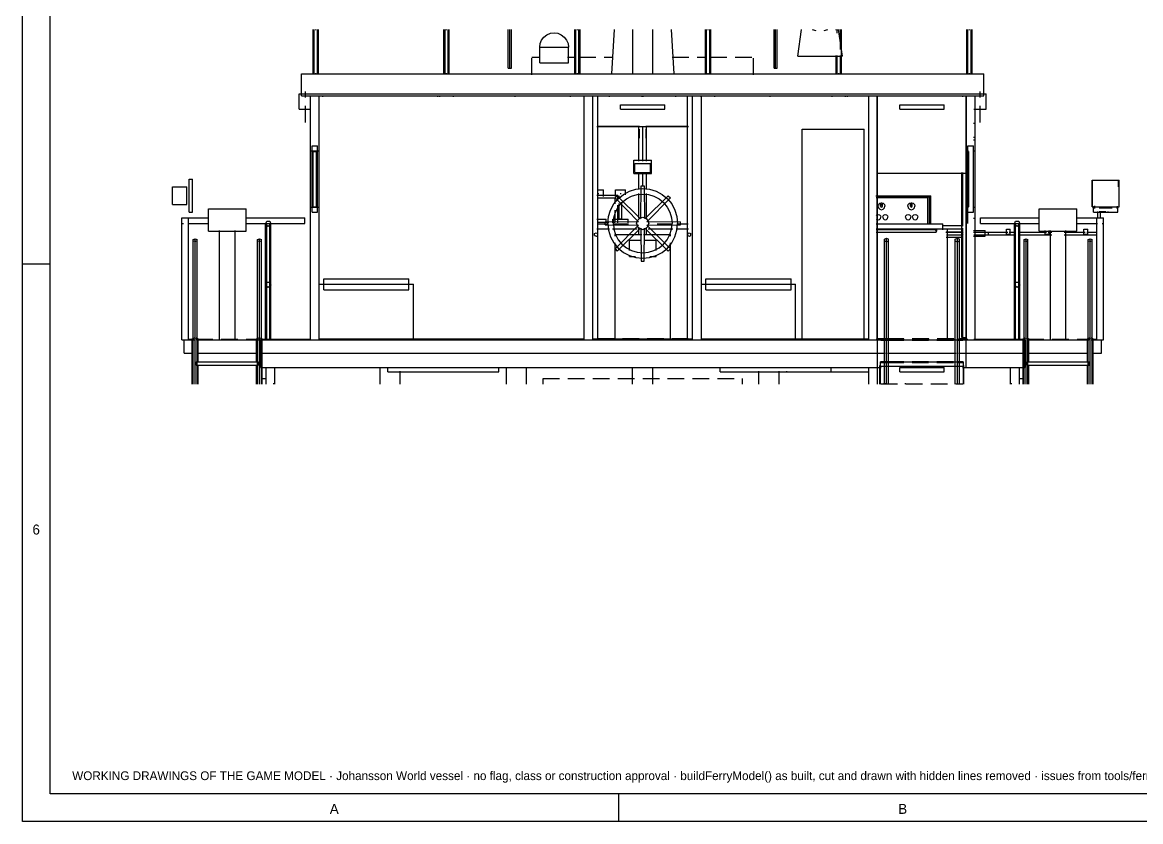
# Model space of a CAD drawing. Extents: x 5 to 836, y 5 to 589.
# Drawn here: x 5 to 206.9, y 5 to 149.3 of the extents above; entities that cross this region are included whole.
import ezdxf
from ezdxf.enums import TextEntityAlignment as Align

# ---------------------------------------------------------------- set-up
doc = ezdxf.new("R2010")
doc.units = 0
doc.linetypes.add('DASHED', pattern=[4.5, 3, -1.5])
for name, color, linetype in [('CUT', 7, 'CONTINUOUS'), ('DETAIL', 8, 'CONTINUOUS'), ('FRAME', 7, 'CONTINUOUS'), ('MARKING', 4, 'DASHED'), ('MARKUP-TEXT', 1, 'CONTINUOUS'), ('OUTLINE', 7, 'CONTINUOUS'), ('TEXT', 7, 'CONTINUOUS'), ('THIN', 7, 'CONTINUOUS')]:
    doc.layers.add(name, color=color, linetype=linetype)

msp = doc.modelspace()

# ---------------------------------------------------------------- linework, layer by layer
at = {"layer": 'CUT'}
for p, q in [((55.4, 136), (55.4, 140)), ((55.4, 140), (178.6, 140)), ((178.6, 136), (178.6, 140)), ((55.4, 136), (178.6, 136)), ((57, 126.08), (57, 136)), ((58.6, 126.08), (58.6, 136)), ((106.4, 92), (106.4, 136)), ((108, 92), (108, 136)), ((126, 92), (126, 136)), ((127.6, 92), (127.6, 136)), ((157.8, 92), (157.8, 136)), ((159.4, 84), (159.4, 136)), ((175.4, 87), (175.4, 136)), ((177, 92), (177, 136)), ((113, 133.6), (113, 134.4)), ((113, 134.4), (121, 134.4)), ((113, 133.6), (121, 133.6)), ((121, 133.6), (121, 134.4)), ((57, 126.08), (58.6, 126.08)), ((57.3, 126), (57.3, 127)), ((57.3, 127), (58.3, 127)), ((57.3, 126), (58.3, 126)), ((57.5, 116), (57.5, 126)), ((58.1, 116), (58.1, 126)), ((58.3, 126), (58.3, 127)), ((57, 92), (57, 115.92)), ((57, 115.92), (58.6, 115.92)), ((57.3, 116), (58.3, 116)), ((57.3, 115), (57.3, 116)), ((58.3, 115), (58.3, 116)), ((58.6, 92), (58.6, 115.92)), ((48.92, 112.85), (49.11, 113.4)), ((49.11, 113.4), (49.69, 113.4)), ((49.69, 113.4), (49.88, 112.85)), ((57.3, 115), (58.3, 115)), ((184.12, 112.85), (184.31, 113.4)), ((184.31, 113.4), (184.89, 113.4)), ((184.89, 113.4), (185.08, 112.85)), ((48.92, 112.85), (49.4, 112.5)), ((49.4, 112.5), (49.88, 112.85)), ((108.32, 111.16), (108.57, 111.3)), ((108.32, 110.84), (108.32, 111.12)), ((108.6, 111.32), (108.84, 111.18)), ((108.88, 110.88), (108.88, 111.16)), ((125.12, 111.16), (125.37, 111.3)), ((125.12, 110.84), (125.12, 111.12)), ((125.4, 111.32), (125.64, 111.18)), ((125.68, 110.88), (125.68, 111.16)), ((184.12, 112.85), (184.6, 112.5)), ((184.6, 112.5), (185.08, 112.85)), ((108.36, 110.82), (108.6, 110.68)), ((108.63, 110.7), (108.88, 110.84)), ((125.16, 110.82), (125.4, 110.68)), ((125.43, 110.7), (125.68, 110.84)), ((59.4, 101), (59.4, 103)), ((59.4, 103), (74.8, 103)), ((74.8, 101), (74.8, 103)), ((128.4, 103), (143.8, 103)), ((128.4, 101), (128.4, 103)), ((143.8, 101), (143.8, 103)), ((48.92, 101.85), (49.11, 102.4)), ((48.92, 101.85), (49.4, 101.5)), ((49.11, 102.4), (49.69, 102.4)), ((49.4, 101.5), (49.88, 101.85)), ((49.69, 102.4), (49.88, 101.85)), ((58.6, 102), (75.6, 102)), ((59.4, 101), (74.8, 101)), ((75.6, 92), (75.6, 102)), ((127.6, 102), (144.6, 102)), ((128.4, 101), (143.8, 101)), ((144.6, 92), (144.6, 102)), ((184.12, 101.85), (184.31, 102.4)), ((184.12, 101.85), (184.6, 101.5)), ((184.31, 102.4), (184.89, 102.4)), ((184.6, 101.5), (185.08, 101.85)), ((184.89, 102.4), (185.08, 101.85)), ((48, 92), (159.4, 92)), ((48, 87), (48, 92)), ((48.2, 92.03), (48.2, 92.1)), ((48.2, 92.1), (57, 92.1)), ((48.2, 92.02), (57, 92.02)), ((58.6, 92.16), (106.4, 92.16)), ((58.6, 92.06), (106.4, 92.06)), ((108, 92.16), (126, 92.16)), ((108, 92.06), (126, 92.06)), ((127.6, 92.16), (157.8, 92.16)), ((127.6, 92.06), (157.8, 92.06)), ((175.4, 92), (186, 92)), ((177, 92.1), (185.8, 92.1)), ((177, 92.02), (185.8, 92.02)), ((185.8, 92.02), (185.8, 92.09)), ((186, 87), (186, 92)), ((48, 87), (159.4, 87)), ((49, 84), (49, 87)), ((50.6, 84), (50.6, 87)), ((157.8, 84), (157.8, 87)), ((163.4, 87), (171.4, 87)), ((163.4, 86.2), (163.4, 87)), ((171.4, 86.2), (171.4, 87)), ((175.4, 87), (186, 87)), ((183.4, 84), (183.4, 87)), ((185, 84), (185, 87)), ((163.4, 86.2), (171.4, 86.2))]:
    msp.add_line(p, q, dxfattribs=at)
at = {"layer": 'DETAIL'}
for p, q in [((57.52, 140), (57.52, 148)), ((57.71, 140), (57.71, 148)), ((58, 147.86), (58, 148)), ((58.29, 140), (58.29, 148)), ((58.48, 140), (58.48, 148)), ((81.12, 140), (81.12, 148)), ((81.31, 140), (81.31, 148)), ((81.6, 147.86), (81.6, 148)), ((81.89, 140), (81.89, 148)), ((82.08, 140), (82.08, 148)), ((92.72, 141), (92.72, 148)), ((93, 141), (93, 148)), ((93.28, 141), (93.28, 148)), ((104.72, 140), (104.72, 148)), ((104.91, 140), (104.91, 148)), ((105.2, 147.86), (105.2, 148)), ((105.49, 140), (105.49, 148)), ((105.68, 140), (105.68, 148)), ((128.32, 140), (128.32, 148)), ((128.51, 140), (128.51, 148)), ((128.8, 147.86), (128.8, 148)), ((129.09, 140), (129.09, 148)), ((129.28, 140), (129.28, 148)), ((140.72, 141), (140.72, 148)), ((141, 141), (141, 148)), ((141.28, 141), (141.28, 148)), ((147.6, 147.98), (148.24, 147.8)), ((149.76, 147.8), (150.4, 147.98)), ((151.92, 147.86), (151.92, 148)), ((152.11, 147.31), (152.11, 148)), ((152.4, 147.86), (152.4, 148)), ((152.69, 144.41), (152.69, 148)), ((152.88, 140), (152.88, 148)), ((175.52, 140), (175.52, 148)), ((175.71, 140), (175.71, 148)), ((176, 147.86), (176, 148)), ((176.29, 140), (176.29, 148)), ((176.48, 140), (176.48, 148)), ((98.4, 144.8), (103.6, 144.8)), ((98.4, 142), (103.6, 142)), ((145, 143.2), (153, 143.2)), ((151.92, 140), (151.92, 143.31)), ((152.11, 140), (152.11, 143.31)), ((152.69, 140), (152.69, 143.31)), ((55.4, 136.28), (55.4, 140)), ((55.4, 140), (178.6, 140)), ((58, 140), (58, 140.14)), ((81.6, 140), (81.6, 140.14)), ((92.72, 141), (93.28, 141)), ((105.2, 140), (105.2, 140.14)), ((128.8, 140), (128.8, 140.14)), ((140.72, 141), (141.28, 141)), ((152.4, 140), (152.4, 140.14)), ((176, 140), (176, 140.14)), ((178.6, 136.28), (178.6, 140)), ((55, 133.6), (55, 136.4)), ((55, 136.4), (179, 136.4)), ((57, 92), (57, 136)), ((57, 136), (177, 136)), ((58.6, 92), (58.6, 136)), ((59.22, 135.86), (59.22, 136)), ((80, 135.87), (80, 136)), ((80.38, 135.86), (80.38, 136)), ((82.82, 135.86), (82.82, 136)), ((94, 135.87), (94, 136)), ((103.98, 135.86), (103.98, 136)), ((106.4, 135.86), (106.4, 136)), ((106.42, 135.86), (106.42, 136)), ((108, 135.86), (108, 136)), ((108.92, 92), (108.92, 136)), ((111, 135.86), (111, 136)), ((116.9, 135.86), (116.9, 136)), ((117, 135.86), (117, 136)), ((117.1, 135.86), (117.1, 136)), ((123, 135.86), (123, 136)), ((125.08, 92), (125.08, 136)), ((126, 135.86), (126, 136)), ((127.58, 135.86), (127.58, 136)), ((127.6, 135.86), (127.6, 136)), ((130.02, 135.86), (130.02, 136)), ((140, 135.87), (140, 136)), ((151.18, 135.86), (151.18, 136)), ((153.62, 135.86), (153.62, 136)), ((154, 135.87), (154, 136)), ((157.8, 92), (157.8, 136)), ((159.32, 92), (159.32, 136)), ((159.4, 87), (159.4, 136)), ((174.78, 135.86), (174.78, 136)), ((175.4, 87), (175.4, 136)), ((175.48, 92), (175.48, 136)), ((177, 92), (177, 136)), ((179, 133.6), (179, 136.4)), ((55, 133.6), (57.1, 133.6)), ((113, 134.4), (121, 134.4)), ((113, 133.6), (113, 134.4)), ((113, 133.6), (121, 133.6)), ((121, 133.6), (121, 134.4)), ((163.4, 133.6), (163.4, 134.4)), ((163.4, 134.4), (171.4, 134.4)), ((163.4, 133.6), (171.4, 133.6)), ((171.4, 133.6), (171.4, 134.4)), ((176.76, 133.6), (179, 133.6)), ((108.74, 130.5), (116.44, 130.5)), ((108.79, 130.58), (116.44, 130.58)), ((108.92, 130.48), (125.08, 130.48)), ((116.31, 124.26), (116.31, 130.53)), ((116.4, 128.4), (116.4, 130)), ((117, 124.26), (117, 130.53)), ((117.56, 130.58), (125.21, 130.58)), ((117.56, 130.5), (125.26, 130.5)), ((117.6, 128.4), (117.6, 130)), ((117.69, 124.26), (117.69, 130.53)), ((145.8, 92), (145.8, 130)), ((145.8, 130), (157, 130)), ((157, 92), (157, 130)), ((176.73, 131.08), (177, 131.08)), ((176.73, 128.58), (177, 128.58)), ((176.73, 128.08), (177, 128.08)), ((57, 126.08), (58.6, 126.08)), ((57.3, 115), (57.3, 127)), ((57.3, 127), (58.3, 127)), ((57.3, 126), (58.3, 126)), ((57.5, 116), (57.5, 126)), ((58.1, 116), (58.1, 126)), ((58.29, 115), (58.29, 127)), ((175.4, 126.08), (175.8, 126.08)), ((175.7, 127), (176.7, 127)), ((175.7, 126), (175.82, 126)), ((175.71, 113), (175.71, 127)), ((175.9, 116), (175.9, 126)), ((176.57, 126), (176.7, 126)), ((176.6, 126.08), (177, 126.08)), ((176.7, 115), (176.7, 127)), ((115.4, 122), (115.4, 124.4)), ((115.4, 124.4), (118.6, 124.4)), ((118.6, 122), (118.6, 124.4)), ((115.4, 122), (118.6, 122)), ((116.31, 119.09), (116.31, 122.16)), ((117, 119.65), (117, 122.16)), ((117.69, 119.09), (117.69, 122.16)), ((159.32, 122.08), (175.48, 122.08)), ((174.6, 92.4), (174.6, 122.16)), ((174.7, 112.45), (174.7, 122.18)), ((174.78, 112.53), (174.78, 122.17)), ((32.1, 116.4), (32.1, 119.6)), ((32.1, 119.6), (34.7, 119.6)), ((34.7, 116.4), (34.7, 119.6)), ((35.1, 115), (35.1, 121)), ((35.1, 121), (35.7, 121)), ((35.7, 115), (35.7, 121)), ((116.74, 119.8), (117.26, 119.8)), ((198.15, 116), (198.15, 120.8)), ((198.15, 120.8), (203, 120.8)), ((198.2, 116), (198.2, 120.8)), ((198.65, 120.66), (198.65, 120.8)), ((203, 116), (203, 120.8)), ((108.72, 118.1), (112.5, 118.1)), ((108.92, 118.4), (109.08, 118.4)), ((109.9, 117.86), (109.9, 119.07)), ((112.01, 117.62), (112.38, 117.99)), ((112.1, 117.86), (112.1, 119.07)), ((112.5, 117.41), (112.5, 118.1)), ((112.92, 118.4), (113.08, 118.4)), ((113.9, 118.13), (113.9, 119.07)), ((116.31, 113.93), (116.31, 118.4)), ((117.69, 113.93), (117.69, 118.4)), ((121.62, 117.99), (121.99, 117.62)), ((159.11, 118), (169, 118)), ((159.18, 117.8), (168.8, 117.8)), ((168.8, 112.87), (168.8, 117.8)), ((169, 112.82), (169, 118)), ((32.1, 116.4), (34.7, 116.4)), ((38.6, 111.6), (38.6, 115.6)), ((38.6, 115.6), (45.4, 115.6)), ((45.4, 111.6), (45.4, 115.6)), ((57, 115.92), (58.6, 115.92)), ((57.3, 116), (58.3, 116)), ((112.5, 113.12), (112.5, 116.3)), ((159.46, 116.1), (159.55, 116.42)), ((159.46, 116.1), (159.55, 115.78)), ((159.55, 116.42), (159.78, 116.65)), ((159.55, 115.78), (159.78, 115.55)), ((159.78, 116.65), (160.1, 116.74)), ((159.78, 115.55), (160.1, 115.46)), ((159.94, 116.56), (159.99, 116.66)), ((159.94, 116.56), (159.99, 116.45)), ((159.94, 116.08), (159.99, 116.18)), ((159.94, 116.08), (159.99, 115.98)), ((159.99, 116.66), (160.1, 116.7)), ((159.99, 116.45), (160.1, 116.41)), ((159.99, 116.18), (160.1, 116.22)), ((159.99, 115.98), (160.1, 115.93)), ((160.1, 116.74), (160.42, 116.65)), ((160.1, 116.7), (160.21, 116.66)), ((160.1, 116.41), (160.21, 116.45)), ((160.1, 116.22), (160.21, 116.18)), ((160.1, 115.93), (160.21, 115.98)), ((160.1, 115.46), (160.42, 115.55)), ((160.21, 116.66), (160.26, 116.56)), ((160.21, 116.45), (160.26, 116.56)), ((160.21, 116.18), (160.26, 116.08)), ((160.21, 115.98), (160.26, 116.08)), ((160.42, 116.65), (160.65, 116.42)), ((160.42, 115.55), (160.65, 115.78)), ((160.65, 115.78), (160.74, 116.1)), ((160.66, 116.42), (160.74, 116.1)), ((164.86, 116.1), (164.95, 116.42)), ((164.86, 116.1), (164.95, 115.78)), ((164.95, 116.42), (165.18, 116.65)), ((164.95, 115.78), (165.18, 115.55)), ((165.18, 116.65), (165.5, 116.74)), ((165.18, 115.55), (165.5, 115.46)), ((165.34, 116.56), (165.39, 116.66)), ((165.34, 116.56), (165.39, 116.45)), ((165.34, 116.08), (165.39, 116.18)), ((165.34, 116.08), (165.39, 115.98)), ((165.39, 116.66), (165.5, 116.7)), ((165.39, 116.45), (165.5, 116.41)), ((165.39, 116.18), (165.5, 116.22)), ((165.39, 115.98), (165.5, 115.93)), ((165.5, 116.74), (165.82, 116.65)), ((165.5, 116.7), (165.61, 116.66)), ((165.5, 116.41), (165.61, 116.45)), ((165.5, 116.22), (165.61, 116.18)), ((165.5, 115.93), (165.61, 115.98)), ((165.5, 115.46), (165.82, 115.55)), ((165.61, 116.66), (165.66, 116.56)), ((165.61, 116.45), (165.66, 116.56)), ((165.61, 116.18), (165.66, 116.08)), ((165.61, 115.98), (165.66, 116.08)), ((165.82, 116.65), (166.05, 116.42)), ((165.82, 115.55), (166.05, 115.78)), ((166.05, 116.42), (166.14, 116.1)), ((166.05, 115.78), (166.14, 116.1)), ((175.4, 115.92), (175.8, 115.92)), ((175.7, 116), (175.82, 116)), ((176.57, 116), (176.7, 116)), ((176.6, 115.92), (177, 115.92)), ((188.6, 115.6), (195.4, 115.6)), ((188.6, 111.6), (188.6, 115.6)), ((195.4, 111.6), (195.4, 115.6)), ((198.15, 116), (203, 116)), ((198.4, 115), (198.4, 116.07)), ((198.5, 115.8), (198.69, 115.8)), ((198.65, 116), (198.65, 116.14)), ((199.42, 115.8), (201.78, 115.8)), ((202.51, 115.8), (202.7, 115.8)), ((202.8, 115), (202.8, 116.07)), ((33.8, 92), (33.8, 114)), ((33.8, 114), (38.69, 114)), ((35, 92), (35, 114)), ((35.1, 115), (35.7, 115)), ((45.39, 114), (56, 114)), ((48.92, 112.85), (49.11, 113.4)), ((49.11, 113.4), (49.69, 113.4)), ((49.69, 113.4), (49.88, 112.85)), ((56, 113), (56, 114)), ((57.3, 115), (58.3, 115)), ((108.72, 113.75), (110.4, 113.75)), ((110.2, 112.74), (110.2, 113.26)), ((110.4, 113.1), (110.4, 113.75)), ((111.6, 113.1), (111.6, 113.75)), ((111.6, 113.75), (114.4, 113.75)), ((112.76, 113.8), (113.24, 113.8)), ((114.4, 113.1), (114.4, 113.75)), ((115.9, 113), (116.05, 113.55)), ((116.05, 113.55), (116.45, 113.95)), ((116.45, 113.95), (117, 114.1)), ((117, 114.1), (117.55, 113.95)), ((117.55, 113.95), (117.95, 113.55)), ((117.95, 113.55), (118.1, 113)), ((123.8, 112.74), (123.8, 113.26)), ((159.17, 114.43), (159.26, 114.52)), ((159.17, 113.77), (159.26, 113.68)), ((159.26, 114.52), (159.5, 114.58)), ((159.26, 113.68), (159.5, 113.62)), ((159.5, 114.58), (159.74, 114.52)), ((159.5, 113.62), (159.74, 113.68)), ((159.74, 114.52), (159.92, 114.34)), ((159.74, 113.68), (159.92, 113.86)), ((159.92, 114.34), (159.98, 114.1)), ((159.92, 113.86), (159.98, 114.1)), ((160.32, 114.1), (160.38, 114.34)), ((160.32, 114.1), (160.38, 113.86)), ((160.38, 114.34), (160.56, 114.52)), ((160.38, 113.86), (160.56, 113.68)), ((160.56, 114.52), (160.8, 114.58)), ((160.56, 113.68), (160.8, 113.62)), ((160.8, 114.58), (161.04, 114.52)), ((160.8, 113.62), (161.04, 113.68)), ((161.04, 114.52), (161.22, 114.34)), ((161.04, 113.68), (161.22, 113.86)), ((161.22, 114.34), (161.28, 114.1)), ((161.22, 113.86), (161.28, 114.1)), ((164.42, 114.1), (164.48, 114.34)), ((164.42, 114.1), (164.48, 113.86)), ((164.48, 114.34), (164.66, 114.52)), ((164.48, 113.86), (164.66, 113.68)), ((164.66, 114.52), (164.9, 114.58)), ((164.66, 113.68), (164.9, 113.62)), ((164.9, 114.58), (165.14, 114.52)), ((164.9, 113.62), (165.14, 113.68)), ((165.14, 114.52), (165.32, 114.34)), ((165.14, 113.68), (165.32, 113.86)), ((165.32, 114.34), (165.38, 114.1)), ((165.32, 113.86), (165.38, 114.1)), ((165.72, 114.1), (165.78, 114.34)), ((165.72, 114.1), (165.78, 113.86)), ((165.78, 114.34), (165.96, 114.52)), ((165.78, 113.86), (165.96, 113.68)), ((165.96, 114.52), (166.2, 114.58)), ((165.96, 113.68), (166.2, 113.62)), ((166.2, 114.58), (166.44, 114.52)), ((166.2, 113.62), (166.44, 113.68)), ((166.44, 114.52), (166.62, 114.34)), ((166.44, 113.68), (166.62, 113.86)), ((166.62, 114.34), (166.68, 114.1)), ((166.62, 113.86), (166.68, 114.1)), ((175.4, 113.92), (175.67, 113.92)), ((175.7, 115), (176.7, 115)), ((176.73, 113.92), (177, 113.92)), ((178, 114), (188.61, 114)), ((178, 113), (178, 114)), ((184.12, 112.85), (184.31, 113.4)), ((184.31, 113.4), (184.89, 113.4)), ((184.89, 113.4), (185.08, 112.85)), ((195.31, 114), (200.2, 114)), ((198.4, 115), (202.8, 115)), ((199, 92), (199, 114)), ((200.2, 92), (200.2, 114)), ((33.8, 113), (34.08, 113)), ((34.92, 113), (38.69, 113)), ((38.6, 111.6), (45.4, 111.6)), ((40.6, 92), (40.6, 111.72)), ((43.4, 92), (43.4, 111.72)), ((45.39, 113), (56, 113)), ((48.92, 92), (48.92, 113)), ((48.92, 112.85), (49.02, 112.78)), ((49.11, 92), (49.11, 113)), ((49.4, 112.86), (49.4, 113)), ((49.69, 92), (49.69, 113)), ((49.78, 112.78), (49.88, 112.85)), ((49.88, 92), (49.88, 113)), ((108.32, 111.16), (108.6, 111.32)), ((108.32, 110.84), (108.32, 111.16)), ((108.6, 111.32), (108.88, 111.16)), ((108.74, 112), (110.98, 112)), ((108.82, 112.9), (110.78, 112.9)), ((108.88, 110.84), (108.88, 111.16)), ((111.54, 112), (116.02, 112)), ((111.61, 112.9), (114.41, 112.9)), ((115.9, 113), (116.05, 112.45)), ((116.05, 112.45), (116.45, 112.05)), ((116.31, 111), (116.31, 112.12)), ((116.45, 112.05), (117, 111.9)), ((117, 111.9), (117.55, 112.05)), ((117.55, 112.05), (117.95, 112.45)), ((117.69, 111), (117.69, 112.12)), ((117.95, 112.45), (118.1, 113)), ((117.98, 112), (122.46, 112)), ((119.59, 112.9), (122.39, 112.9)), ((123.02, 112), (125.26, 112)), ((123.22, 112.9), (125.18, 112.9)), ((125.12, 111.16), (125.4, 111.32)), ((125.12, 110.84), (125.12, 111.16)), ((125.4, 111.32), (125.68, 111.16)), ((125.68, 110.84), (125.68, 111.16)), ((159.12, 112), (174.86, 112)), ((159.17, 112.9), (171.2, 112.9)), ((169.94, 111.74), (169.97, 111.89)), ((169.94, 111.74), (169.95, 111.56)), ((169.95, 111.56), (169.99, 111.45)), ((169.97, 111.89), (170.01, 111.91)), ((169.99, 111.45), (170.03, 111.47)), ((170.01, 111.91), (170.05, 111.8)), ((170.03, 111.47), (170.06, 111.62)), ((170.05, 111.8), (170.06, 111.62)), ((171.2, 111.83), (171.2, 112.9)), ((171.22, 112.6), (174.86, 112.6)), ((171.72, 111.42), (174.78, 111.42)), ((171.76, 111.5), (174.7, 111.5)), ((172, 92), (172, 112)), ((174.7, 110.5), (174.7, 112.2)), ((174.76, 111.2), (174.79, 111.32)), ((174.76, 111.2), (174.79, 111.08)), ((174.78, 92), (174.78, 112.11)), ((174.79, 111.32), (174.88, 111.41)), ((174.79, 111.08), (174.88, 110.99)), ((176.73, 111.42), (177, 111.42)), ((178, 113), (188.61, 113)), ((178.8, 110.7), (178.8, 111.7)), ((179.4, 110.96), (179.4, 111.44)), ((182.65, 111.05), (182.65, 111.95)), ((182.65, 111.95), (183.35, 111.95)), ((182.65, 111.05), (183.35, 111.05)), ((183.35, 111.05), (183.35, 111.95)), ((184.12, 92), (184.12, 113)), ((184.12, 112.85), (184.22, 112.78)), ((184.31, 92), (184.31, 113)), ((184.6, 112.86), (184.6, 113)), ((184.89, 92), (184.89, 113)), ((184.98, 112.78), (185.08, 112.85)), ((185.08, 92), (185.08, 113)), ((188.6, 111.6), (195.4, 111.6)), ((189.65, 111.05), (189.65, 111.69)), ((189.65, 111.05), (190.35, 111.05)), ((190.35, 111.05), (190.35, 111.69)), ((190.6, 92), (190.6, 111.72)), ((193.4, 92), (193.4, 111.72)), ((195.31, 113), (199.08, 113)), ((196.65, 111.95), (197.35, 111.95)), ((196.65, 111.05), (196.65, 111.95)), ((196.65, 111.05), (197.35, 111.05)), ((197.35, 111.05), (197.35, 111.95)), ((199.92, 113), (200.2, 113)), ((35.85, 110.12), (36.2, 110.24)), ((35.85, 84), (35.85, 110.12)), ((35.85, 109.88), (36.08, 109.8)), ((36.2, 84), (36.2, 110.24)), ((36.2, 110.24), (36.55, 110.12)), ((36.32, 109.8), (36.55, 109.88)), ((36.55, 84), (36.55, 110.12)), ((47.45, 110.12), (47.8, 110.24)), ((47.45, 84), (47.45, 110.12)), ((47.45, 109.88), (47.68, 109.8)), ((47.8, 84), (47.8, 110.24)), ((47.8, 110.24), (48.15, 110.12)), ((47.92, 109.8), (48.15, 109.88)), ((48.15, 84), (48.15, 110.12)), ((108.32, 110.84), (108.6, 110.68)), ((108.6, 110.68), (108.88, 110.84)), ((112, 110.72), (112, 111)), ((112, 111), (116.86, 111)), ((112, 92), (112, 109.46)), ((117.14, 111), (122, 111)), ((122, 110.72), (122, 111)), ((122, 92), (122, 109.46)), ((125.12, 110.84), (125.4, 110.68)), ((125.4, 110.68), (125.68, 110.84)), ((160.62, 110.16), (161, 110.32)), ((160.62, 84), (160.62, 110.16)), ((160.62, 109.84), (160.87, 109.74)), ((161, 84), (161, 110.32)), ((161, 110.32), (161.38, 110.16)), ((161.13, 109.74), (161.38, 109.84)), ((161.38, 84), (161.38, 110.16)), ((171.76, 110.5), (174.82, 110.5)), ((173.42, 110.16), (173.8, 110.32)), ((173.42, 84), (173.42, 110.16)), ((173.42, 109.84), (173.67, 109.74)), ((173.8, 84), (173.8, 110.32)), ((173.8, 110.32), (174.18, 110.16)), ((173.93, 109.74), (174.18, 109.84)), ((174.18, 84), (174.18, 110.16)), ((185.85, 110.12), (186.2, 110.24)), ((185.85, 84), (185.85, 110.12)), ((185.85, 109.88), (186.08, 109.8)), ((186.2, 84), (186.2, 110.24)), ((186.2, 110.24), (186.55, 110.12)), ((186.32, 109.8), (186.55, 109.88)), ((186.55, 84), (186.55, 110.12)), ((197.45, 110.12), (197.8, 110.24)), ((197.45, 84), (197.45, 110.12)), ((197.45, 109.88), (197.68, 109.8)), ((197.8, 84), (197.8, 110.24)), ((197.8, 110.24), (198.15, 110.12)), ((197.92, 109.8), (198.15, 109.88)), ((198.15, 84), (198.15, 110.12)), ((112.01, 108.38), (112.38, 108.01)), ((121.62, 108.01), (121.99, 108.38)), ((116.74, 106.2), (117.26, 106.2)), ((59.4, 101), (59.4, 103)), ((59.4, 103), (74.8, 103)), ((74.8, 101), (74.8, 103)), ((128.4, 103), (143.8, 103)), ((128.4, 101), (128.4, 103)), ((143.8, 101), (143.8, 103)), ((48.92, 101.85), (49.07, 102.29)), ((48.92, 101.85), (49.02, 101.78)), ((49.73, 102.29), (49.88, 101.85)), ((49.78, 101.78), (49.88, 101.85)), ((58.6, 102), (59.58, 102)), ((59.4, 101), (74.8, 101)), ((74.76, 102), (75.6, 102)), ((75.6, 92), (75.6, 102)), ((127.6, 92), (127.6, 102)), ((127.6, 102), (128.44, 102)), ((128.4, 101), (143.8, 101)), ((143.76, 102), (144.6, 102)), ((144.6, 92), (144.6, 102)), ((184.12, 101.85), (184.27, 102.29)), ((184.12, 101.85), (184.22, 101.78)), ((184.93, 102.29), (185.08, 101.85)), ((184.98, 101.78), (185.08, 101.85)), ((33.8, 92), (36.02, 92)), ((34.2, 89.6), (34.2, 92)), ((35.68, 92.18), (36.07, 92.31)), ((35.68, 84), (35.68, 92.18)), ((35.68, 91.82), (35.81, 91.78)), ((36.33, 92.31), (36.72, 92.18)), ((36.44, 92), (47.63, 92)), ((36.59, 91.78), (36.72, 91.82)), ((36.72, 87.88), (36.72, 92.18)), ((47.28, 92.18), (47.67, 92.31)), ((47.28, 87.88), (47.28, 92.18)), ((47.28, 91.82), (47.41, 91.78)), ((47.91, 92), (160.81, 92)), ((47.93, 92.31), (48.32, 92.18)), ((48.19, 91.78), (48.32, 91.82)), ((48.32, 84), (48.32, 92.18)), ((49.4, 92), (49.4, 92.14)), ((106.4, 92), (106.4, 92.14)), ((108, 92), (108, 92.14)), ((126, 92), (126, 92.14)), ((161.21, 92), (173.68, 92)), ((173.94, 92), (186, 92)), ((174.6, 92.4), (175.4, 92.4)), ((184.6, 92), (184.6, 92.14)), ((185.68, 92.18), (186.07, 92.31)), ((185.68, 84), (185.68, 92.18)), ((185.68, 91.82), (185.81, 91.78)), ((186.33, 92.31), (186.72, 92.18)), ((186.41, 92), (197.57, 92)), ((186.59, 91.78), (186.72, 91.82)), ((186.72, 87.88), (186.72, 92.18)), ((197.28, 92.18), (197.67, 92.31)), ((197.28, 87.88), (197.28, 92.18)), ((197.28, 91.82), (197.41, 91.78)), ((197.93, 92.31), (198.32, 92.18)), ((197.99, 92), (200.2, 92)), ((198.19, 91.78), (198.32, 91.82)), ((198.32, 84), (198.32, 92.18)), ((199.8, 89.6), (199.8, 92)), ((34.2, 89.6), (35.88, 89.6)), ((36.58, 89.6), (47.49, 89.6)), ((48.19, 89.6), (160.79, 89.6)), ((161.21, 89.6), (173.59, 89.6)), ((174.01, 89.6), (185.86, 89.6)), ((186.55, 89.6), (197.43, 89.6)), ((198.13, 89.6), (199.8, 89.6)), ((36.4, 88), (47.6, 88)), ((36.4, 87.4), (36.4, 88)), ((36.4, 87.4), (47.6, 87.4)), ((36.72, 84), (36.72, 87.49)), ((47.28, 84), (47.28, 87.49)), ((47.6, 87.4), (47.6, 88)), ((48.14, 87), (160.04, 87)), ((49, 84), (49, 87)), ((50.6, 84), (50.6, 87)), ((69.58, 84), (69.58, 87)), ((71, 86.2), (71, 87)), ((91, 86.2), (91, 87)), ((92.38, 84), (92.38, 87)), ((96.02, 84), (96.02, 87)), ((115.18, 84), (115.18, 87)), ((118.82, 84), (118.82, 87)), ((131, 86.2), (131, 87)), ((151, 86.2), (151, 87)), ((157.8, 84), (157.8, 87)), ((159.82, 84), (159.82, 87.36)), ((159.9, 84), (159.9, 88)), ((159.9, 88), (160.87, 88)), ((159.9, 87.2), (160.87, 87.2)), ((160.6, 87.86), (160.6, 88)), ((161.15, 88), (173.65, 88)), ((161.15, 87.2), (173.65, 87.2)), ((163.4, 87), (171.4, 87)), ((163.4, 86.2), (163.4, 87)), ((171.4, 86.2), (171.4, 87)), ((173.93, 88), (174.9, 88)), ((173.93, 87.2), (174.9, 87.2)), ((174.2, 87.86), (174.2, 88)), ((174.73, 87), (185.86, 87)), ((174.9, 84), (174.9, 88)), ((174.98, 84), (174.98, 87.36)), ((183.4, 84), (183.4, 87)), ((185, 84), (185, 87)), ((186.4, 88), (197.6, 88)), ((186.4, 87.4), (186.4, 88)), ((186.4, 87.4), (197.6, 87.4)), ((186.72, 84), (186.72, 87.49)), ((197.28, 84), (197.28, 87.49)), ((197.6, 87.4), (197.6, 88)), ((48.22, 85), (49.06, 85)), ((71, 86.2), (91, 86.2)), ((73.22, 84), (73.22, 86.32)), ((131, 86.2), (157.83, 86.2)), ((137.98, 84), (137.98, 86.32)), ((141.62, 84), (141.62, 86.32)), ((143, 86.2), (143, 86.33)), ((163.4, 86.2), (171.4, 86.2)), ((184.94, 85), (185.78, 85)), ((50.42, 84), (50.42, 84.14)), ((159.4, 84), (159.4, 84.14)), ((160.6, 84), (160.6, 84.14)), ((160.78, 84), (160.78, 84.14)), ((164.42, 84), (164.42, 84.14)), ((174.2, 84), (174.2, 84.14)), ((183.58, 84), (183.58, 84.14))]:
    msp.add_line(p, q, dxfattribs=at)
at = {"layer": 'FRAME'}
for p, q in [((10, 10), (10, 584)), ((831, 10), (10, 10))]:
    msp.add_line(p, q, dxfattribs=at)
at = {"layer": 'MARKING'}
for p, q in [((97, 143), (98.4, 143)), ((97, 139.81), (97, 143)), ((103.43, 143), (104.83, 143)), ((105.53, 143), (111.69, 143)), ((122.31, 143), (128.47, 143)), ((129.17, 143), (137, 143)), ((137, 139.81), (137, 143)), ((56.1, 131.2), (56.1, 136.8)), ((177.9, 131.2), (177.9, 136.8)), ((114.6, 108.09), (114.6, 110)), ((114.6, 110), (116.79, 110)), ((117.21, 110), (119.4, 110)), ((119.4, 108.09), (119.4, 110)), ((114.6, 107), (114.6, 107.27)), ((119.4, 107), (119.4, 107.27)), ((114.6, 107), (115.7, 107)), ((118.3, 107), (119.4, 107)), ((35, 92.12), (35.98, 92.12)), ((35, 92.02), (35, 92.12)), ((35, 92.02), (35.98, 92.02)), ((36.4, 92.12), (47.59, 92.12)), ((36.4, 92.02), (47.59, 92.02)), ((48.01, 92.12), (48.99, 92.12)), ((48.01, 92.02), (57, 92.02)), ((48.2, 92.02), (48.2, 92.1)), ((48.2, 92.1), (57, 92.1)), ((49.83, 92.12), (56.97, 92.12)), ((57, 92.02), (57, 92.1)), ((58.6, 92.16), (106.4, 92.16)), ((58.6, 92.06), (58.6, 92.16)), ((58.6, 92.06), (106.4, 92.06)), ((106.4, 92.06), (106.4, 92.16)), ((108, 92.06), (108, 92.16)), ((108, 92.16), (126, 92.16)), ((108, 92.06), (126, 92.06)), ((108.74, 92.12), (125.26, 92.12)), ((108.74, 92.02), (125.26, 92.02)), ((108.83, 92.24), (125.2, 92.24)), ((108.83, 92.14), (125.2, 92.14)), ((126, 92.06), (126, 92.16)), ((127.6, 92.16), (157.8, 92.16)), ((127.6, 92.06), (127.6, 92.16)), ((127.6, 92.06), (157.8, 92.06)), ((157.8, 92.06), (157.8, 92.16)), ((159.12, 92.12), (160.79, 92.12)), ((159.12, 92.02), (160.79, 92.02)), ((159.2, 92.24), (160.87, 92.24)), ((159.2, 92.14), (160.87, 92.14)), ((159.4, 92.02), (159.4, 92.12)), ((160, 91.9), (160, 92.06)), ((160, 92.06), (160.84, 92.06)), ((160, 91.9), (160.84, 91.9)), ((161.12, 92.06), (173.68, 92.06)), ((161.12, 91.9), (173.68, 91.9)), ((161.15, 92.24), (173.58, 92.24)), ((161.15, 92.14), (173.58, 92.14)), ((161.21, 92.12), (173.59, 92.12)), ((161.21, 92.02), (173.59, 92.02)), ((173.96, 92.06), (174.8, 92.06)), ((173.96, 91.9), (174.8, 91.9)), ((174, 92.24), (175.4, 92.24)), ((174, 92.14), (175.4, 92.14)), ((174.01, 92.12), (175.68, 92.12)), ((174.01, 92.02), (175.68, 92.02)), ((174.8, 91.9), (174.8, 92.06)), ((175.4, 92.14), (175.4, 92.24)), ((175.4, 92.02), (175.4, 92.12)), ((176.8, 92.12), (184.2, 92.12)), ((176.8, 92.02), (186.01, 92.02)), ((177, 92.1), (185.8, 92.1)), ((177, 92.02), (177, 92.1)), ((185.04, 92.12), (186.01, 92.12)), ((185.8, 92.02), (185.8, 92.1)), ((186.43, 92.12), (197.6, 92.12)), ((186.43, 92.02), (197.6, 92.02)), ((198.02, 92.12), (199, 92.12)), ((198.02, 92.02), (199, 92.02)), ((199, 92.02), (199, 92.12)), ((160, 87.9), (160, 88.06)), ((160, 88.06), (160.84, 88.06)), ((160, 87.9), (160.84, 87.9)), ((161.12, 88.06), (173.68, 88.06)), ((161.12, 87.9), (173.68, 87.9)), ((173.96, 88.06), (174.8, 88.06)), ((173.96, 87.9), (174.8, 87.9)), ((174.8, 87.9), (174.8, 88.06)), ((99, 84), (99, 85)), ((99, 85), (135, 85)), ((135, 84), (135, 85)), ((160, 84), (160, 84.06)), ((160, 84.06), (174.8, 84.06)), ((174.8, 84), (174.8, 84.06))]:
    msp.add_line(p, q, dxfattribs=at)
at = {"layer": 'OUTLINE'}
for p, q in [((100.33, 147.31), (101, 147.4)), ((101, 147.4), (101.67, 147.31)), ((111.4, 140), (111.88, 148)), ((115.2, 140), (115.2, 148)), ((118.8, 140), (118.8, 148)), ((122.12, 148), (122.6, 140)), ((145, 143.2), (145.69, 148)), ((152.31, 148), (153, 143.2)), ((98.4, 144.8), (98.49, 145.47)), ((98.49, 145.47), (98.75, 146.1)), ((98.75, 146.1), (99.16, 146.64)), ((99.16, 146.64), (99.7, 147.05)), ((99.7, 147.05), (100.33, 147.31)), ((101.67, 147.31), (102.3, 147.05)), ((102.3, 147.05), (102.84, 146.64)), ((102.84, 146.64), (103.25, 146.1)), ((103.25, 146.1), (103.51, 145.47)), ((103.51, 145.47), (103.6, 144.8)), ((98.4, 142), (98.4, 144.8)), ((98.4, 144.8), (103.6, 144.8)), ((103.6, 142), (103.6, 144.8)), ((115.6, 122.2), (115.6, 123.8)), ((115.6, 123.8), (118.4, 123.8)), ((118.4, 122.2), (118.4, 123.8)), ((115.6, 122.2), (118.4, 122.2)), ((114.59, 118.82), (115.77, 119.18)), ((115.77, 119.18), (117, 119.3)), ((116.68, 113.88), (116.74, 119.8)), ((117, 119.3), (118.23, 119.18)), ((117.26, 119.8), (117.32, 113.88)), ((118.23, 119.18), (119.41, 118.82)), ((202.9, 119.6), (202.9, 120.6)), ((108.78, 117.6), (112, 117.6)), ((108.79, 119.07), (109.9, 119.07)), ((111.76, 116.5), (112.55, 117.45)), ((112, 116.5), (112, 117.6)), ((112.01, 117.62), (112.38, 117.99)), ((112.01, 117.62), (116.25, 113.3)), ((112.1, 119.07), (113.9, 119.07)), ((112.38, 117.99), (116.61, 113.84)), ((112.52, 117.73), (113.07, 117.73)), ((112.55, 117.45), (113.5, 118.24)), ((112.76, 117.42), (112.76, 117.98)), ((113.25, 116.75), (114.06, 117.41)), ((113.5, 118.24), (114.59, 118.82)), ((114.06, 117.41), (114.97, 117.9)), ((114.97, 117.9), (115.97, 118.2)), ((115.97, 118.2), (117, 118.3)), ((117, 118.3), (118.03, 118.2)), ((117.39, 113.84), (121.62, 117.99)), ((117.75, 113.3), (121.99, 117.62)), ((118.03, 118.2), (119.03, 117.9)), ((119.03, 117.9), (119.94, 117.41)), ((119.41, 118.82), (120.5, 118.24)), ((119.94, 117.41), (120.75, 116.75)), ((120.5, 118.24), (121.45, 117.45)), ((121.45, 117.45), (122.24, 116.5)), ((121.62, 117.99), (121.99, 117.62)), ((159.12, 117.7), (168.5, 117.7)), ((168.5, 112.84), (168.5, 117.7)), ((110.82, 114.23), (111.18, 115.41)), ((111.18, 115.41), (111.76, 116.5)), ((112, 113.2), (112, 115.4)), ((112.1, 115.03), (112.59, 115.94)), ((112.59, 115.94), (113.25, 116.75)), ((112.76, 113.8), (112.76, 116.59)), ((113.24, 113.8), (113.24, 116.59)), ((120.75, 116.75), (121.41, 115.94)), ((121.41, 115.94), (121.9, 115.03)), ((122.24, 116.5), (122.82, 115.41)), ((122.82, 115.41), (123.18, 114.23)), ((159.94, 116.08), (159.94, 116.56)), ((160.26, 116.08), (160.26, 116.56)), ((165.34, 116.08), (165.34, 116.56)), ((165.66, 116.08), (165.66, 116.56)), ((198.5, 115.8), (198.5, 116.08)), ((199.16, 113.86), (199.16, 115.12)), ((199.4, 115.16), (200.6, 115.16)), ((199.64, 113.86), (199.64, 115.12)), ((200.16, 115), (200.16, 115.13)), ((201.04, 115), (201.04, 115.13)), ((202.7, 115.8), (202.7, 116.08)), ((108.78, 113.2), (110.88, 113.2)), ((110.2, 113.26), (116.26, 113.32)), ((110.7, 113), (110.82, 114.23)), ((111.58, 113.2), (112, 113.2)), ((111.7, 113), (111.8, 114.03)), ((111.8, 114.03), (112.1, 115.03)), ((117.74, 113.32), (123.8, 113.26)), ((121.9, 115.03), (122.2, 114.03)), ((122.2, 114.03), (122.3, 113)), ((123.18, 114.23), (123.3, 113)), ((110.2, 112.74), (116.26, 112.68)), ((110.7, 113), (110.82, 111.77)), ((110.82, 111.77), (111.18, 110.59)), ((111.7, 113), (111.8, 111.97)), ((111.8, 111.97), (112.1, 110.97)), ((112.01, 108.38), (116.25, 112.7)), ((112.38, 108.01), (116.61, 112.16)), ((116.68, 112.12), (116.74, 106.2)), ((117.26, 106.2), (117.32, 112.12)), ((117.39, 112.16), (121.62, 108.01)), ((117.74, 112.68), (123.8, 112.74)), ((117.75, 112.7), (121.99, 108.38)), ((121.9, 110.97), (122.2, 111.97)), ((122.2, 111.97), (122.3, 113)), ((122.82, 110.59), (123.18, 111.77)), ((123.18, 111.77), (123.3, 113)), ((159.12, 111.44), (169.99, 111.44)), ((159.15, 111.91), (170.01, 111.91)), ((171.83, 111.44), (174.86, 111.44)), ((176.72, 111.7), (178.8, 111.7)), ((176.79, 111.44), (182.9, 111.44)), ((183.18, 111.44), (184.3, 111.44)), ((184.99, 111.44), (189.89, 111.44)), ((190.17, 111.44), (190.87, 111.44)), ((193.11, 111.44), (196.88, 111.44)), ((197.16, 111.44), (198.98, 111.44)), ((111.18, 110.59), (111.76, 109.5)), ((111.76, 109.5), (112.55, 108.55)), ((112.1, 110.97), (112.59, 110.06)), ((112.59, 110.06), (113.25, 109.25)), ((113.25, 109.25), (114.06, 108.59)), ((119.94, 108.59), (120.75, 109.25)), ((120.75, 109.25), (121.41, 110.06)), ((121.41, 110.06), (121.9, 110.97)), ((121.45, 108.55), (122.24, 109.5)), ((122.24, 109.5), (122.82, 110.59)), ((171.83, 110.96), (174.86, 110.96)), ((176.72, 110.7), (178.8, 110.7)), ((176.79, 110.96), (184.3, 110.96)), ((184.99, 110.96), (190.87, 110.96)), ((193.11, 110.96), (198.98, 110.96)), ((112.01, 108.38), (112.38, 108.01)), ((112.55, 108.55), (113.5, 107.76)), ((113.5, 107.76), (114.59, 107.18)), ((114.06, 108.59), (114.97, 108.1)), ((114.59, 107.18), (115.77, 106.82)), ((114.97, 108.1), (115.97, 107.8)), ((115.97, 107.8), (117, 107.7)), ((117, 107.7), (118.03, 107.8)), ((118.03, 107.8), (119.03, 108.1)), ((118.23, 106.82), (119.41, 107.18)), ((119.03, 108.1), (119.94, 108.59)), ((119.41, 107.18), (120.5, 107.76)), ((120.5, 107.76), (121.45, 108.55)), ((121.62, 108.01), (121.99, 108.38)), ((115.77, 106.82), (117, 106.7)), ((117, 106.7), (118.23, 106.82))]:
    msp.add_line(p, q, dxfattribs=at)
at = {"layer": 'THIN'}
for p, q in [((5, 5), (5, 589)), ((5, 105.67), (10, 105.67)), ((112.63, 10), (112.63, 5)), ((836, 5), (5, 5))]:
    msp.add_line(p, q, dxfattribs=at)

# ---------------------------------------------------------------- texts
at = {"layer": 'MARKUP-TEXT'}
msp.add_text('WORKING DRAWINGS OF THE GAME MODEL · Johansson World vessel · no flag, class or construction approval · buildFerryModel() as built, cut and drawn with hidden lines removed · issues from tools/ferry-audit.mjs', height=1.58, dxfattribs=at).set_placement((14, 12.5))
at = {"layer": 'TEXT'}
for s, p in [('6', (7.5, 56.83)), ('A', (61.31, 6.4)), ('B', (163.94, 6.4))]:
    msp.add_text(s, height=1.8, dxfattribs=at).set_placement(p, align=Align.CENTER)

doc.saveas('drawing.dxf')
